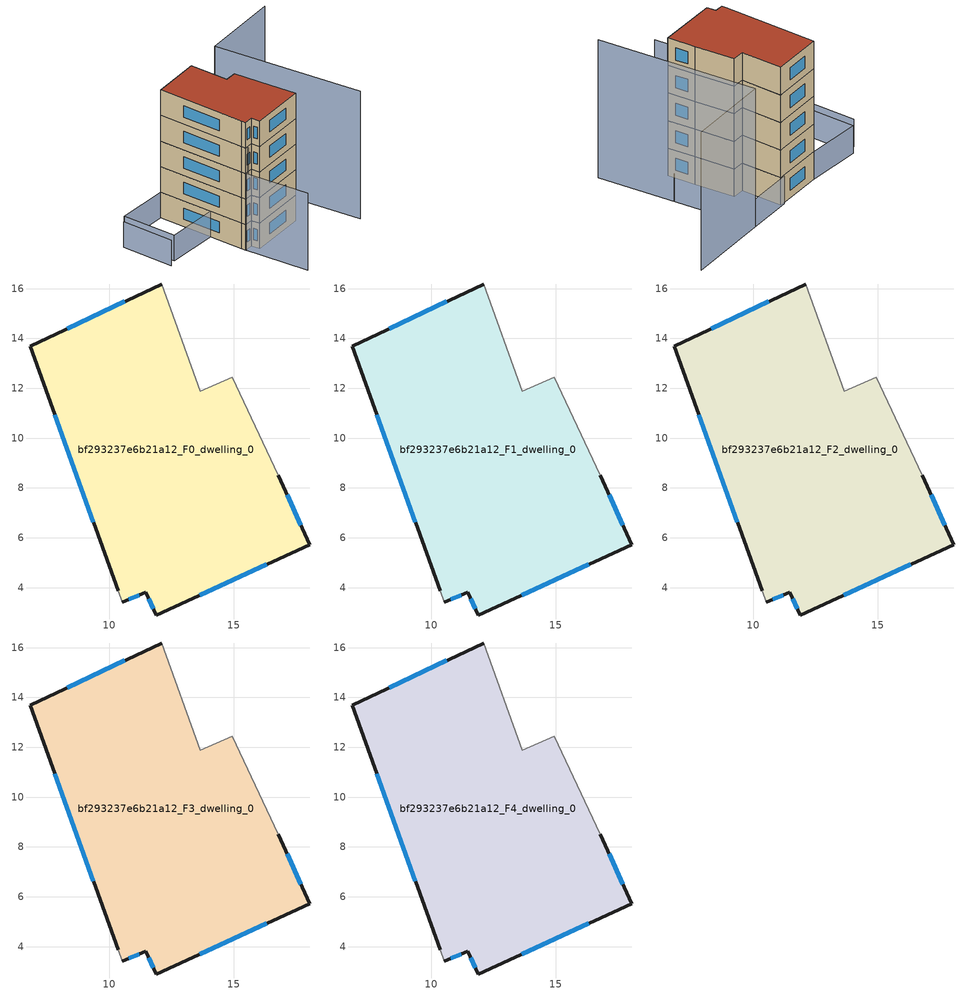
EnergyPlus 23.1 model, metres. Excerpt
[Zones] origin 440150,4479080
bf293237e6b21a12_F0_dwelling_0
 floor ground (EU_floor_Construction): 14.92,12.43 16.77,8.5 18.05,5.72 11.89,2.9 11.46,3.81 10.52,3.41 10.35,3.86 6.82,13.69 12.1,16.18 13.65,11.88 z0
 wall outside (EU_wall_Construction): 10.52,3.41 11.46,3.81 11.89,2.9 18.05,5.72 16.77,8.5 / 12.1,16.18 6.82,13.69 10.35,3.86 z0:3
 wall adiabatic (EU_wall_Construction): 16.77,8.5 14.92,12.43 13.65,11.88 12.1,16.18 / 10.35,3.86 10.52,3.41 z0:3
 window (EU_Window_Construction): 17.69,6.5 17.13,7.72 / 13.62,3.69 16.32,4.93 / 11.58,3.55 11.77,3.15 / 10.78,3.52 11.2,3.7 / 7.81,10.93 9.36,6.62 / 10.61,15.48 8.3,14.39 z0.84:2.16
bf293237e6b21a12_F1_dwelling_0
 floor to bf293237e6b21a12_F0_dwelling_0 (EU_floor_Construction): 14.92,12.43 16.77,8.5 18.05,5.72 11.89,2.9 11.46,3.81 10.52,3.41 10.35,3.86 6.82,13.69 12.1,16.18 13.65,11.88 z3
 wall outside (EU_wall_Construction): 10.52,3.41 11.46,3.81 11.89,2.9 18.05,5.72 16.77,8.5 / 12.1,16.18 6.82,13.69 10.35,3.86 z3:6
 wall adiabatic (EU_wall_Construction): 16.77,8.5 14.92,12.43 13.65,11.88 12.1,16.18 / 10.35,3.86 10.52,3.41 z3:6
 window (EU_Window_Construction): 17.69,6.5 17.13,7.72 / 13.62,3.69 16.32,4.93 / 11.58,3.55 11.77,3.15 / 10.78,3.52 11.2,3.7 / 7.81,10.93 9.36,6.62 / 10.61,15.48 8.3,14.39 z3.84:5.16
bf293237e6b21a12_F2_dwelling_0
 floor to bf293237e6b21a12_F1_dwelling_0 (EU_floor_Construction): 14.92,12.43 16.77,8.5 18.05,5.72 11.89,2.9 11.46,3.81 10.52,3.41 10.35,3.86 6.82,13.69 12.1,16.18 13.65,11.88 z6
 wall outside (EU_wall_Construction): 10.52,3.41 11.46,3.81 11.89,2.9 18.05,5.72 16.77,8.5 / 12.1,16.18 6.82,13.69 10.35,3.86 z6:9
 wall adiabatic (EU_wall_Construction): 16.77,8.5 14.92,12.43 13.65,11.88 12.1,16.18 / 10.35,3.86 10.52,3.41 z6:9
 window (EU_Window_Construction): 17.69,6.5 17.13,7.72 / 13.62,3.69 16.32,4.93 / 11.58,3.55 11.77,3.15 / 10.78,3.52 11.2,3.7 / 7.81,10.93 9.36,6.62 / 10.61,15.48 8.3,14.39 z6.84:8.16
bf293237e6b21a12_F3_dwelling_0
 floor to bf293237e6b21a12_F2_dwelling_0 (EU_floor_Construction): 14.92,12.43 16.77,8.5 18.05,5.72 11.89,2.9 11.46,3.81 10.52,3.41 10.35,3.86 6.82,13.69 12.1,16.18 13.65,11.88 z9
 wall outside (EU_wall_Construction): 10.52,3.41 11.46,3.81 11.89,2.9 18.05,5.72 16.77,8.5 / 12.1,16.18 6.82,13.69 10.35,3.86 z9:12
 wall adiabatic (EU_wall_Construction): 16.77,8.5 14.92,12.43 13.65,11.88 12.1,16.18 / 10.35,3.86 10.52,3.41 z9:12
 window (EU_Window_Construction): 17.69,6.5 17.13,7.72 / 13.62,3.69 16.32,4.93 / 11.58,3.55 11.77,3.15 / 10.78,3.52 11.2,3.7 / 7.81,10.93 9.36,6.62 / 10.61,15.48 8.3,14.39 z9.84:11.16
bf293237e6b21a12_F4_dwelling_0
 floor to bf293237e6b21a12_F3_dwelling_0 (EU_floor_Construction): 14.92,12.43 16.77,8.5 18.05,5.72 11.89,2.9 11.46,3.81 10.52,3.41 10.35,3.86 6.82,13.69 12.1,16.18 13.65,11.88 z12
 wall outside (EU_wall_Construction): 10.52,3.41 11.46,3.81 11.89,2.9 18.05,5.72 16.77,8.5 / 12.1,16.18 6.82,13.69 10.35,3.86 z12:15
 wall adiabatic (EU_wall_Construction): 16.77,8.5 14.92,12.43 13.65,11.88 12.1,16.18 / 10.35,3.86 10.52,3.41 z12:15
 window (EU_Window_Construction): 17.69,6.5 17.13,7.72 / 13.62,3.69 16.32,4.93 / 11.58,3.55 11.77,3.15 / 10.78,3.52 11.2,3.7 / 7.81,10.93 9.36,6.62 / 10.61,15.48 8.3,14.39 z12.84:14.16
 roof outside (EU_roof_Construction): 18.05,5.72 16.77,8.5 14.92,12.43 13.65,11.88 12.1,16.18 6.82,13.69 10.35,3.86 10.52,3.41 11.46,3.81 11.89,2.9 z15
shading: 10.35,3.86 13.66,-3.4 z0:9; 9.23,6.97 10.79,3.35 z0:12; 0.36,10.58 2.44,4.85 / 3.24,5.53 1.02,11.56 / 1.02,11.56 6.82,13.69 / 6.82,13.69 9.04,7.66 / 9.04,7.66 3.24,5.53 / 16.3,18.27 20.17,10.11 / 20.17,10.11 15.53,7.91 / 15.53,7.91 11.66,16.07 / 11.66,16.07 16.3,18.27 z0:3; 23.79,2.5 16.3,18.27 / 16.3,18.27 25.02,22.41 z0:15
[Building]
EU S2 Campaign: North Axis=0; Terrain=City; Solar Distribution=FullExterior
[Site:Location]
Madrid: Latitude=40.5; Longitude=-3.5; Time Zone=1; Elevation=609
[SizingPeriod:WeatherFileDays]
AnnualSizingPeriod: Begin Month=1; Begin Day of Month=1; End Month=12; End Day of Month=31; Day of Week for Start Day=Monday; Use Weather File Daylight Saving Period=No; Use Weather File Rain and Snow Indicators=No
[MATERIAL]
EU_InternalMass_Material: Roughness=MediumRough; Thickness=0.1; Conductivity=1; Density=1800; Specific Heat=900; Thermal Absorptance=0.9; Solar Absorptance=0.7; Visible Absorptance=0.7
[MATERIAL:NOMASS] Roughness=MediumRough; Thermal Absorptance=0.9; Solar Absorptance=0.7; Visible Absorptance=0.7
Name | Thermal Resistance
EU_wall_NoMass; EU_roof_NoMass | 2.16768
EU_floor_NoMass | 1.14339
[WINDOWMATERIAL:SIMPLEGLAZINGSYSTEM]
EU_Window_SimpleGlazing: UFactor=3.23888; Solar Heat Gain Coefficient=0.85; Visible Transmittance=0.85
[CONSTRUCTION]
EU_wall_Construction: EU_wall_NoMass
EU_roof_Construction: EU_roof_NoMass
EU_floor_Construction: EU_floor_NoMass
EU_InternalMass_Construction: EU_InternalMass_Material
EU_Window_Construction: EU_Window_SimpleGlazing
[ZONE] Type=1; Multiplier=1; Ceiling Height=autocalculate; Volume=244.563; Floor Area=autocalculate; Part of Total Floor Area=Yes
bf293237e6b21a12_F0_dwelling_0; bf293237e6b21a12_F1_dwelling_0; bf293237e6b21a12_F2_dwelling_0; bf293237e6b21a12_F3_dwelling_0; bf293237e6b21a12_F4_dwelling_0
[INTERNALMASS] Construction=EU_InternalMass_Construction; Surface Area=81.5143
Name | Zone or ZoneList
bf293237e6b21a12_F0_dwelling_0_EU_InternalMass | bf293237e6b21a12_F0_dwelling_0
bf293237e6b21a12_F1_dwelling_0_EU_InternalMass | bf293237e6b21a12_F1_dwelling_0
bf293237e6b21a12_F2_dwelling_0_EU_InternalMass | bf293237e6b21a12_F2_dwelling_0
bf293237e6b21a12_F3_dwelling_0_EU_InternalMass | bf293237e6b21a12_F3_dwelling_0
bf293237e6b21a12_F4_dwelling_0_EU_InternalMass | bf293237e6b21a12_F4_dwelling_0
[OTHEREQUIPMENT] Fuel Type=Electricity; Design Level Calculation Method=Watts/Area; Power per Zone Floor Area=1; Fraction Latent=0; Fraction Radiant=0; Fraction Lost=0; Carbon Dioxide Generation Rate=0; EndUse Subcategory=EU_Step8_InternalGains
Name | Zone or ZoneList or Space or SpaceList | Schedule
EU_Step8_InternalGain_bf293237e6b21a12_F0_dwelling_0_f000 | bf293237e6b21a12_F0_dwelling_0 | EU_Step8_GainSchedule_bf293237e6b21a12_F0_dwelling_0_f000
EU_Step8_InternalGain_bf293237e6b21a12_F1_dwelling_0_f000 | bf293237e6b21a12_F1_dwelling_0 | EU_Step8_GainSchedule_bf293237e6b21a12_F1_dwelling_0_f000
EU_Step8_InternalGain_bf293237e6b21a12_F2_dwelling_0_f000 | bf293237e6b21a12_F2_dwelling_0 | EU_Step8_GainSchedule_bf293237e6b21a12_F2_dwelling_0_f000
EU_Step8_InternalGain_bf293237e6b21a12_F3_dwelling_0_f000 | bf293237e6b21a12_F3_dwelling_0 | EU_Step8_GainSchedule_bf293237e6b21a12_F3_dwelling_0_f000
EU_Step8_InternalGain_bf293237e6b21a12_F4_dwelling_0_f000 | bf293237e6b21a12_F4_dwelling_0 | EU_Step8_GainSchedule_bf293237e6b21a12_F4_dwelling_0_f000
[ZONEVENTILATION:DESIGNFLOWRATE] Schedule=EU_AlwaysOn; Design Flow Rate Calculation Method=AirChanges/Hour; Air Changes per Hour=0.480546; Ventilation Type=Natural; Fan Pressure Rise=0; Fan Total Efficiency=1; Constant Term Coefficient=1; Temperature Term Coefficient=0; Velocity Term Coefficient=0; Velocity Squared Term Coefficient=0; Minimum Indoor Temperature=-100; Maximum Indoor Temperature=100; Delta Temperature=-100; Minimum Outdoor Temperature=-100; Maximum Outdoor Temperature=100; Maximum Wind Speed=40
Name | Zone or ZoneList or Space or SpaceList
EU_ConstantAir_bf293237e6b21a12_F0_dwelling_0 | bf293237e6b21a12_F0_dwelling_0
EU_ConstantAir_bf293237e6b21a12_F1_dwelling_0 | bf293237e6b21a12_F1_dwelling_0
EU_ConstantAir_bf293237e6b21a12_F2_dwelling_0 | bf293237e6b21a12_F2_dwelling_0
EU_ConstantAir_bf293237e6b21a12_F3_dwelling_0 | bf293237e6b21a12_F3_dwelling_0
EU_ConstantAir_bf293237e6b21a12_F4_dwelling_0 | bf293237e6b21a12_F4_dwelling_0
[HVACTEMPLATE:THERMOSTAT] Constant Heating Setpoint=20; Constant Cooling Setpoint=50
EU_HeatOnly_bf293237e6b21a12_F0_dwelling_0; EU_HeatOnly_bf293237e6b21a12_F1_dwelling_0; EU_HeatOnly_bf293237e6b21a12_F2_dwelling_0; EU_HeatOnly_bf293237e6b21a12_F3_dwelling_0; EU_HeatOnly_bf293237e6b21a12_F4_dwelling_0
[HVACTEMPLATE:ZONE:IDEALLOADSAIRSYSTEM] System Availability Schedule=EU_AlwaysOn; Maximum Heating Supply Air Temperature=50; Minimum Cooling Supply Air Temperature=13; Maximum Heating Supply Air Humidity Ratio=0.0156; Minimum Cooling Supply Air Humidity Ratio=0.0077; Heating Limit=NoLimit; Cooling Limit=NoLimit; Heating Availability Schedule=EU_AlwaysOn; Cooling Availability Schedule=EU_CoolingOff; Dehumidification Control Type=ConstantSensibleHeatRatio; Cooling Sensible Heat Ratio=0.7; Dehumidification Setpoint=60; Humidification Control Type=None; Humidification Setpoint=30; Outdoor Air Method=None; Outdoor Air Flow Rate per Person=0.00944; Outdoor Air Flow Rate per Zone Floor Area=0; Outdoor Air Flow Rate per Zone=0; Demand Controlled Ventilation Type=None; Outdoor Air Economizer Type=NoEconomizer; Heat Recovery Type=None; Sensible Heat Recovery Effectiveness=0.7; Latent Heat Recovery Effectiveness=0.65
Name | Template Thermostat
bf293237e6b21a12_F0_dwelling_0 | EU_HeatOnly_bf293237e6b21a12_F0_dwelling_0
bf293237e6b21a12_F1_dwelling_0 | EU_HeatOnly_bf293237e6b21a12_F1_dwelling_0
bf293237e6b21a12_F2_dwelling_0 | EU_HeatOnly_bf293237e6b21a12_F2_dwelling_0
bf293237e6b21a12_F3_dwelling_0 | EU_HeatOnly_bf293237e6b21a12_F3_dwelling_0
bf293237e6b21a12_F4_dwelling_0 | EU_HeatOnly_bf293237e6b21a12_F4_dwelling_0
[SIZING:ZONE] Zone Cooling Design Supply Air Temperature Input Method=SupplyAirTemperature; Zone Cooling Design Supply Air Temperature=13; Zone Heating Design Supply Air Temperature Input Method=SupplyAirTemperature; Zone Heating Design Supply Air Temperature=50; Zone Cooling Design Supply Air Humidity Ratio=0.008; Zone Heating Design Supply Air Humidity Ratio=0.008; Cooling Design Air Flow Method=DesignDay; Cooling Design Air Flow Rate=0; Cooling Minimum Air Flow per Zone Floor Area=0.000762; Cooling Minimum Air Flow=0; Cooling Minimum Air Flow Fraction=0.2; Heating Design Air Flow Method=DesignDay; Heating Design Air Flow Rate=0; Heating Maximum Air Flow per Zone Floor Area=0.002032; Heating Maximum Air Flow=0.141576; Heating Maximum Air Flow Fraction=0.3; Account for Dedicated Outdoor Air System=No; Dedicated Outdoor Air System Control Strategy=NeutralSupplyAir; Dedicated Outdoor Air Low Setpoint Temperature for Design=autosize; Dedicated Outdoor Air High Setpoint Temperature for Design=autosize; Zone Load Sizing Method=Sensible Load Only No Latent Load; Zone Latent Cooling Design Supply Air Humidity Ratio Input Method=HumidityRatioDifference; Zone Cooling Design Supply Air Humidity Ratio Difference=0.005; Zone Latent Heating Design Supply Air Humidity Ratio Input Method=HumidityRatioDifference; Zone Humidification Design Supply Air Humidity Ratio Difference=0.005
bf293237e6b21a12_F0_dwelling_0; bf293237e6b21a12_F1_dwelling_0; bf293237e6b21a12_F2_dwelling_0; bf293237e6b21a12_F3_dwelling_0; bf293237e6b21a12_F4_dwelling_0
[SCHEDULE:CONSTANT]
Name | Hourly Value
EU_AlwaysOn | 1
EU_CoolingOff | 0
[SCHEDULE:FILE] Column Number=1; Rows to Skip at Top=0; Number of Hours of Data=8760; Column Separator=Comma; Interpolate to Timestep=No; Minutes per Item=60; Adjust Schedule for Daylight Savings=Yes
Name | File
EU_Step8_GainSchedule_bf293237e6b21a12_F0_dwelling_0_f000 | ../../schedules/bf293237e6b21a12/bf293237e6b21a12_F0_dwelling_0_f000_gain.csv
EU_Step8_GainSchedule_bf293237e6b21a12_F1_dwelling_0_f000 | ../../schedules/bf293237e6b21a12/bf293237e6b21a12_F1_dwelling_0_f000_gain.csv
EU_Step8_GainSchedule_bf293237e6b21a12_F2_dwelling_0_f000 | ../../schedules/bf293237e6b21a12/bf293237e6b21a12_F2_dwelling_0_f000_gain.csv
EU_Step8_GainSchedule_bf293237e6b21a12_F3_dwelling_0_f000 | ../../schedules/bf293237e6b21a12/bf293237e6b21a12_F3_dwelling_0_f000_gain.csv
EU_Step8_GainSchedule_bf293237e6b21a12_F4_dwelling_0_f000 | ../../schedules/bf293237e6b21a12/bf293237e6b21a12_F4_dwelling_0_f000_gain.csv
